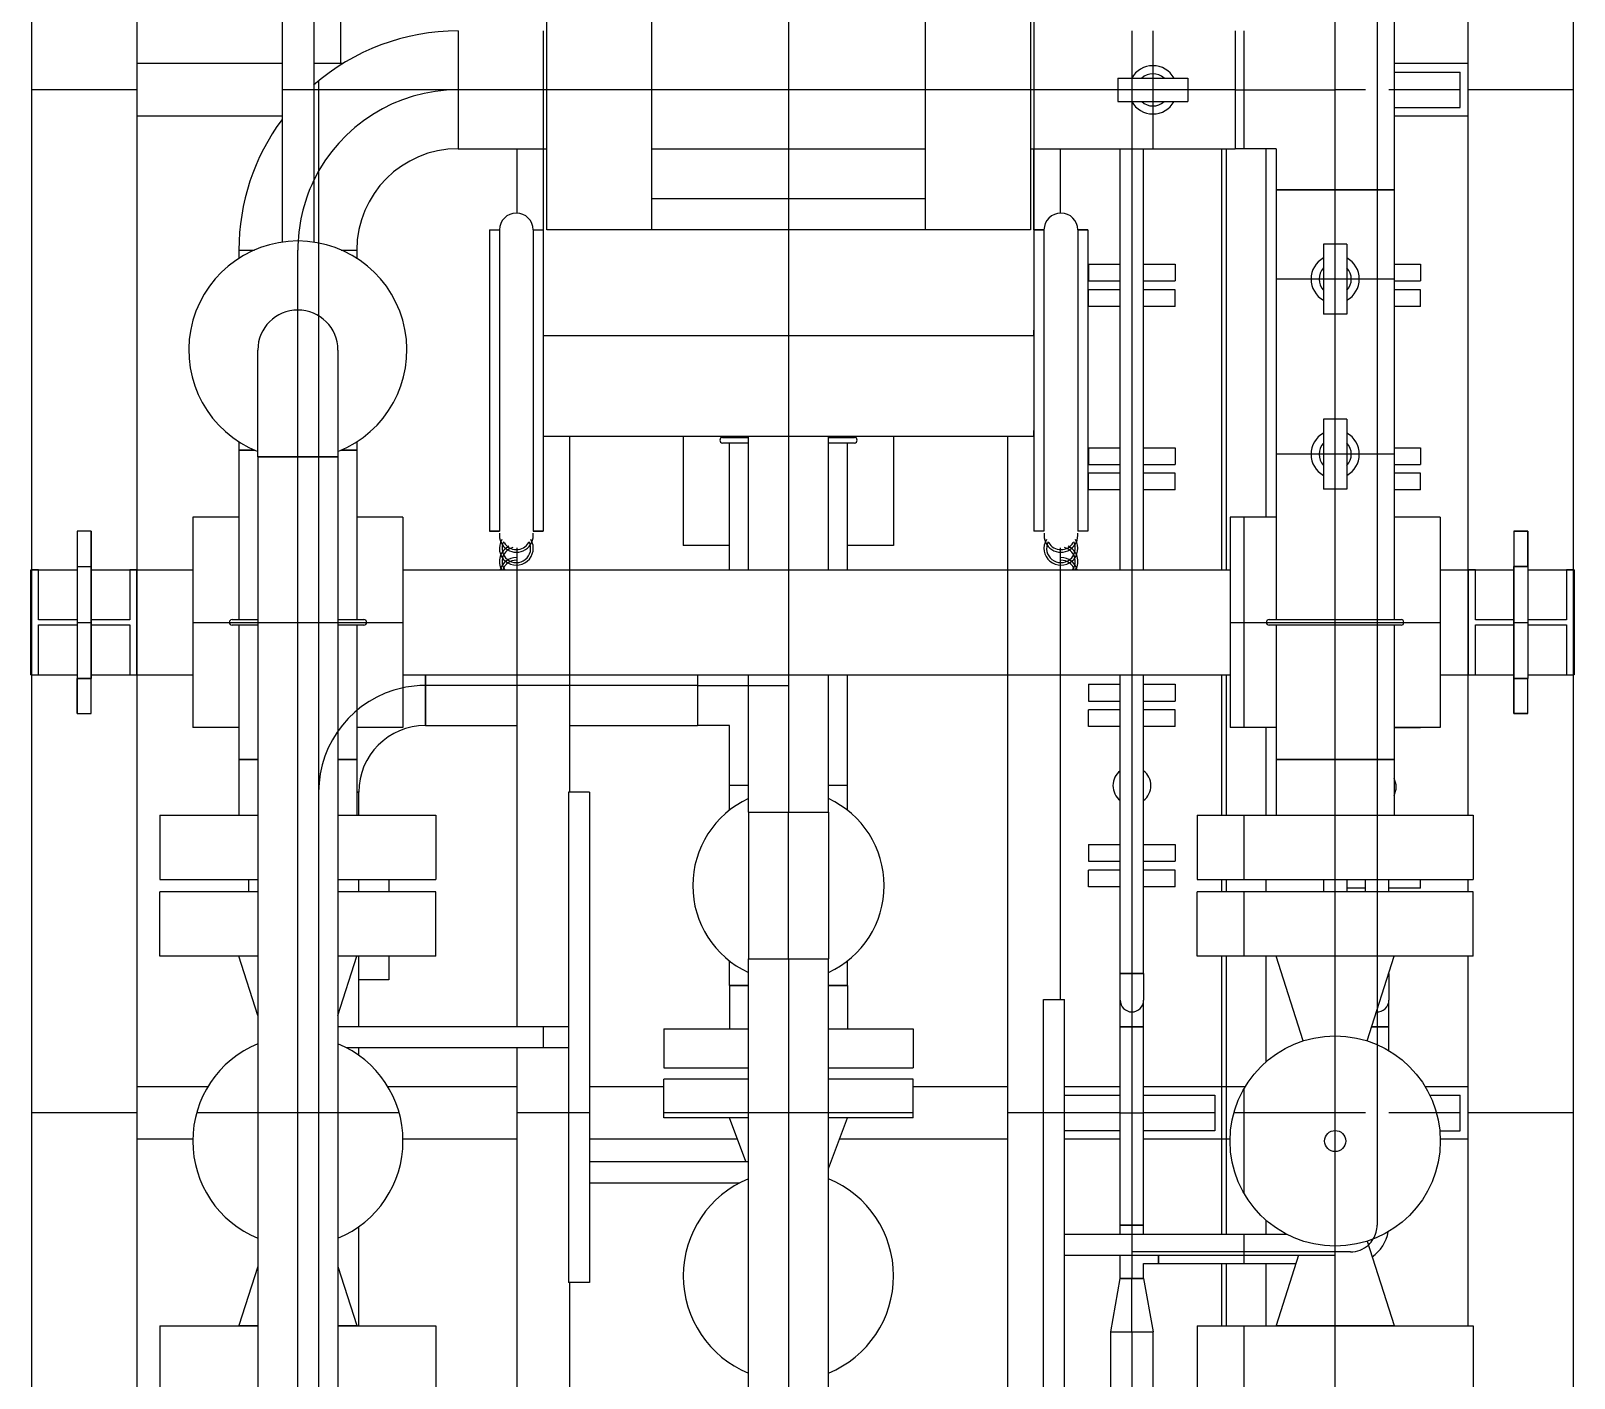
# Model space of a CAD drawing. Header units: inches. Extents: x 517790 to 538444, y 301815 to 302461.
# Drawn here: x 517889.125 to 517891.203, y 302329.931 to 302331.746 of the extents above; entities that cross this region are included whole.
import ezdxf

# ---------------------------------------------------------------- set-up
doc = ezdxf.new("R2010")
doc.units = ezdxf.units.IN
doc.header["$MEASUREMENT"] = 0
doc.layers.add('硅胶总平面底图 工艺装置区', color=253, linetype='Continuous')

msp = doc.modelspace()

# ---------------------------------------------------------------- linework, layer by layer
at = {"layer": '硅胶总平面底图 工艺装置区', "color": 253, "linetype": 'Continuous', "lineweight": -3}
for p, q in [((517890.938, 302333.3301), (517890.938, 302331.5322)), ((517891.0607, 302330.69), (517891.0607, 302332.9497)), ((517891.2023, 302326.2861), (517891.2023, 302332.9497)), ((517889.2671, 302332.2629), (517889.2671, 302326.7808)), ((517889.1255, 302332.2275), (517889.1255, 302326.7808)), ((517889.463, 302332.2084), (517889.463, 302331.4617)), ((517889.5055, 302332.2084), (517889.5055, 302331.4617)), ((517889.5423, 302331.7023), (517889.5423, 302332.2084)), ((517890.145, 302332.1335), (517890.145, 302331.2003)), ((517890.4754, 302332.1335), (517890.4754, 302331.2003)), ((517889.8196, 302331.4781), (517889.8196, 302331.8557)), ((517889.9612, 302331.4781), (517889.9612, 302331.8557)), ((517890.3293, 302331.8557), (517890.3293, 302331.4781)), ((517890.4709, 302331.8557), (517890.4709, 302331.4781)), ((517890.8814, 302331.5322), (517890.8814, 302331.8017)), ((517890.9608, 302331.8017), (517890.9608, 302331.5322)), ((517889.7, 302331.7463), (517889.7, 302331.5875)), ((517889.7, 302331.7463), (517889.7, 302331.5875)), ((517889.8146, 302331.7463), (517889.8146, 302331.5875)), ((517890.6076, 302331.7463), (517890.6076, 302331.5875)), ((517890.6359, 302331.7463), (517890.6359, 302331.5875)), ((517890.7466, 302331.7463), (517890.7466, 302331.5875)), ((517890.7466, 302331.7463), (517890.7466, 302331.5875)), ((517890.7586, 302331.5875), (517890.7586, 302331.7463)), ((517889.463, 302331.7023), (517889.2671, 302331.7023)), ((517889.5449, 302331.7023), (517889.5055, 302331.7023)), ((517890.7466, 302331.7023), (517890.7466, 302331.7023)), ((517891.0607, 302331.7023), (517890.9608, 302331.7023)), ((517890.9608, 302331.6909), (517891.0497, 302331.6909)), ((517891.0497, 302331.6429), (517891.0497, 302331.6909)), ((517889.5126, 302330.9495), (517889.5126, 302331.6792)), ((517890.5887, 302331.6826), (517890.6359, 302331.6826)), ((517890.5887, 302331.6826), (517890.5887, 302331.6512)), ((517890.6359, 302331.6826), (517890.6831, 302331.6826)), ((517890.6831, 302331.6826), (517890.6831, 302331.6512)), ((517889.2671, 302331.6669), (517889.1255, 302331.6669)), ((517889.7, 302331.6669), (517889.463, 302331.6669)), ((517889.7, 302331.6669), (517889.7, 302331.6669)), ((517889.7, 302331.6669), (517889.7, 302331.6669)), ((517889.8196, 302331.6669), (517889.7, 302331.6669)), ((517889.9612, 302331.6669), (517889.8196, 302331.6669)), ((517890.3293, 302331.6669), (517889.9612, 302331.6669)), ((517890.4709, 302331.6669), (517890.3293, 302331.6669)), ((517890.5887, 302331.6669), (517890.4709, 302331.6669)), ((517890.6359, 302331.6669), (517890.5887, 302331.6669)), ((517890.5887, 302331.6512), (517890.6359, 302331.6512)), ((517890.6359, 302331.6669), (517890.6359, 302331.6669)), ((517890.6359, 302331.6669), (517890.6359, 302331.6669)), ((517890.6831, 302331.6669), (517890.6359, 302331.6669)), ((517890.6359, 302331.6512), (517890.6831, 302331.6512)), ((517890.7466, 302331.6669), (517890.6831, 302331.6669)), ((517890.7466, 302331.6669), (517890.8814, 302331.6669)), ((517890.7466, 302331.6669), (517890.7466, 302331.6669)), ((517890.9222, 302331.6669), (517890.8814, 302331.6669)), ((517891.0497, 302331.6669), (517890.9538, 302331.6669)), ((517891.2023, 302331.6669), (517891.0607, 302331.6669)), ((517889.463, 302331.6315), (517889.2671, 302331.6315)), ((517890.7466, 302331.6315), (517890.7466, 302331.6315)), ((517890.9608, 302331.6429), (517891.0497, 302331.6429)), ((517891.0607, 302331.6315), (517890.9608, 302331.6315)), ((517889.7, 302331.5875), (517889.8196, 302331.5875)), ((517889.7792, 302331.5875), (517889.7792, 302331.5009)), ((517889.8148, 302331.5875), (517889.8148, 302331.4781)), ((517889.9612, 302331.5875), (517890.3293, 302331.5875)), ((517890.4709, 302331.5875), (517890.6359, 302331.5875)), ((517890.4756, 302331.4781), (517890.4756, 302331.5875)), ((517890.5108, 302331.5875), (517890.5108, 302331.5009)), ((517890.5918, 302331.0203), (517890.5918, 302331.5875)), ((517890.6076, 302331.5875), (517890.6076, 302331.0203)), ((517890.6234, 302331.0203), (517890.6234, 302331.5875)), ((517890.6359, 302331.5875), (517890.7466, 302331.5875)), ((517890.7289, 302331.0203), (517890.7289, 302331.5875)), ((517890.7346, 302331.5875), (517890.7346, 302331.0203)), ((517890.8019, 302331.5875), (517890.7466, 302331.5875)), ((517890.7884, 302331.0911), (517890.7884, 302331.5875)), ((517890.8019, 302331.5875), (517890.8019, 302331.5322)), ((517890.9608, 302331.5322), (517890.8019, 302331.5322)), ((517890.8019, 302331.5322), (517890.8019, 302331.412)), ((517890.8019, 302331.5322), (517890.9608, 302331.5322)), ((517890.8656, 302331.5322), (517890.8656, 302331.5322)), ((517890.8814, 302331.4592), (517890.8814, 302331.5322)), ((517890.8814, 302331.5322), (517890.8814, 302331.5322)), ((517890.8971, 302331.5322), (517890.8971, 302331.5322)), ((517890.9222, 302331.5322), (517890.9222, 302331.5322)), ((517890.938, 302331.5322), (517890.938, 302331.5322)), ((517890.938, 302331.5322), (517890.938, 302330.6031)), ((517890.9538, 302331.5322), (517890.9538, 302331.5322)), ((517890.9608, 302331.5322), (517890.9608, 302331.412)), ((517890.3293, 302331.5201), (517889.9612, 302331.5201)), ((517889.7422, 302331.4781), (517889.7557, 302331.4781)), ((517889.7422, 302331.4781), (517889.7422, 302331.0726)), ((517889.7422, 302331.4781), (517889.7557, 302331.4781)), ((517889.7557, 302331.4781), (517889.7557, 302331.0726)), ((517889.8013, 302331.4781), (517889.8148, 302331.4781)), ((517889.8013, 302331.4781), (517889.8148, 302331.4781)), ((517889.8013, 302331.4781), (517889.8013, 302331.0726)), ((517889.8146, 302331.4781), (517889.8146, 302331.0726)), ((517889.8148, 302331.4781), (517889.8148, 302331.343)), ((517889.9612, 302331.4781), (517889.8196, 302331.4781)), ((517890.3293, 302331.4781), (517889.9612, 302331.4781)), ((517890.4709, 302331.4781), (517890.3293, 302331.4781)), ((517890.4756, 302331.4781), (517890.4892, 302331.4781)), ((517890.4756, 302331.4781), (517890.4756, 302331.0726)), ((517890.4892, 302331.4781), (517890.4756, 302331.4781)), ((517890.4892, 302331.4781), (517890.4892, 302331.0726)), ((517890.5347, 302331.4781), (517890.5483, 302331.4781)), ((517890.5483, 302331.4781), (517890.5347, 302331.4781)), ((517890.5347, 302331.4781), (517890.5347, 302331.0726)), ((517890.5483, 302331.4781), (517890.5483, 302331.0726)), ((517889.4048, 302331.4511), (517889.4258, 302331.4511)), ((517889.4048, 302331.4511), (517889.4258, 302331.4511)), ((517889.4048, 302331.4511), (517889.4048, 302331.4399)), ((517889.4842, 302331.4511), (517889.4842, 302331.4511)), ((517889.4842, 302331.4511), (517889.4842, 302331.4511)), ((517889.4842, 302331.3164), (517889.4842, 302331.4511)), ((517889.4842, 302331.4511), (517889.4842, 302331.4511)), ((517889.4842, 302331.4511), (517889.4842, 302331.4511)), ((517889.5426, 302331.4511), (517889.5637, 302331.4511)), ((517889.5426, 302331.4511), (517889.5637, 302331.4511)), ((517889.5637, 302331.4511), (517889.5637, 302331.4399)), ((517890.8656, 302331.4592), (517890.8656, 302331.412)), ((517890.8971, 302331.4592), (517890.8656, 302331.4592)), ((517890.8814, 302331.412), (517890.8814, 302331.4592)), ((517890.8971, 302331.4592), (517890.8971, 302331.412)), ((517890.5492, 302331.4319), (517890.5918, 302331.4319)), ((517890.5492, 302331.4319), (517890.5492, 302331.4094)), ((517890.6234, 302331.4319), (517890.666, 302331.4319)), ((517890.666, 302331.4319), (517890.666, 302331.4094)), ((517890.9608, 302331.4319), (517890.9964, 302331.4319)), ((517890.9964, 302331.4319), (517890.9964, 302331.4094)), ((517890.5492, 302331.4094), (517890.5918, 302331.4094)), ((517890.6234, 302331.4094), (517890.666, 302331.4094)), ((517890.9608, 302331.412), (517890.8019, 302331.412)), ((517890.8019, 302331.412), (517890.8019, 302331.176)), ((517890.8656, 302331.412), (517890.8656, 302331.3648)), ((517890.8814, 302331.3648), (517890.8814, 302331.412)), ((517890.8814, 302331.412), (517890.8814, 302331.412)), ((517890.8814, 302331.412), (517890.8814, 302331.412)), ((517890.8971, 302331.412), (517890.8971, 302331.3648)), ((517890.9608, 302331.412), (517890.9608, 302331.176)), ((517890.9608, 302331.4094), (517890.9964, 302331.4094)), ((517890.5918, 302331.3974), (517890.5492, 302331.3974)), ((517890.5492, 302331.3749), (517890.5492, 302331.3974)), ((517890.666, 302331.3974), (517890.6234, 302331.3974)), ((517890.666, 302331.3749), (517890.666, 302331.3974)), ((517890.9964, 302331.3974), (517890.9608, 302331.3974)), ((517890.9964, 302331.3749), (517890.9964, 302331.3974)), ((517890.5918, 302331.3749), (517890.5492, 302331.3749)), ((517890.666, 302331.3749), (517890.6234, 302331.3749)), ((517890.8971, 302331.3648), (517890.8656, 302331.3648)), ((517890.8814, 302331.2232), (517890.8814, 302331.3648)), ((517890.9964, 302331.3749), (517890.9608, 302331.3749)), ((517889.8148, 302331.343), (517889.8148, 302331.3355)), ((517890.4756, 302331.3355), (517890.4756, 302331.343)), ((517889.4303, 302331.1725), (517889.4303, 302331.3164)), ((517889.4842, 302331.1725), (517889.4842, 302331.3164)), ((517889.5382, 302331.3164), (517889.5382, 302331.1725)), ((517890.4756, 302331.3355), (517889.8148, 302331.3355)), ((517889.8148, 302331.3355), (517889.8148, 302331.2078)), ((517890.8656, 302331.2232), (517890.8656, 302331.176)), ((517890.8971, 302331.2232), (517890.8656, 302331.2232)), ((517890.8814, 302331.176), (517890.8814, 302331.2232)), ((517890.8971, 302331.2232), (517890.8971, 302331.176)), ((517889.4048, 302331.1928), (517889.4048, 302331.1816)), ((517889.5637, 302331.1928), (517889.5637, 302331.1816)), ((517889.8148, 302331.2078), (517889.8148, 302331.2003)), ((517889.8148, 302331.2003), (517890.4756, 302331.2003)), ((517889.8148, 302331.2003), (517889.8148, 302331.0726)), ((517889.85, 302331.2003), (517889.85, 302330.721)), ((517890.0034, 302331.2003), (517890.0034, 302331.0533)), ((517890.0563, 302331.1987), (517890.0911, 302331.1987)), ((517890.0911, 302331.1911), (517890.0563, 302331.1911)), ((517890.0656, 302331.1987), (517890.0656, 302331.2003)), ((517890.0656, 302331.0203), (517890.0656, 302331.1911)), ((517890.0911, 302331.0203), (517890.0911, 302331.2003)), ((517890.145, 302331.2003), (517890.145, 302331.0203)), ((517890.199, 302331.0203), (517890.199, 302331.2003)), ((517890.199, 302331.1987), (517890.2338, 302331.1987)), ((517890.2338, 302331.1911), (517890.199, 302331.1911)), ((517890.2245, 302331.1987), (517890.2245, 302331.2003)), ((517890.2245, 302331.0203), (517890.2245, 302331.1911)), ((517890.2866, 302331.2003), (517890.2866, 302331.0533)), ((517890.44, 302331.2003), (517890.44, 302329.5901)), ((517890.4756, 302331.2003), (517890.4756, 302331.2078)), ((517889.4258, 302331.1816), (517889.4048, 302331.1816)), ((517889.4048, 302331.1816), (517889.4048, 302330.9533)), ((517889.4048, 302331.1816), (517889.4258, 302331.1816)), ((517889.5382, 302331.1725), (517889.4303, 302331.1725)), ((517889.4303, 302331.1725), (517889.4303, 302327.0084)), ((517889.4303, 302331.1725), (517889.5382, 302331.1725)), ((517889.4842, 302327.0084), (517889.4842, 302331.1725)), ((517889.4842, 302331.1725), (517889.4842, 302331.1725)), ((517889.4842, 302331.1725), (517889.4842, 302331.1725)), ((517889.5382, 302331.1725), (517889.5382, 302327.0084)), ((517889.5637, 302331.1816), (517889.5426, 302331.1816)), ((517889.5427, 302331.1816), (517889.5637, 302331.1816)), ((517889.5637, 302331.1816), (517889.5637, 302330.9533)), ((517890.5492, 302331.1848), (517890.5918, 302331.1848)), ((517890.5492, 302331.1848), (517890.5492, 302331.1623)), ((517890.6234, 302331.1848), (517890.666, 302331.1848)), ((517890.666, 302331.1848), (517890.666, 302331.1623)), ((517890.9608, 302331.176), (517890.8019, 302331.176)), ((517890.8019, 302331.176), (517890.8019, 302330.9533)), ((517890.8656, 302331.176), (517890.8656, 302331.1288)), ((517890.8814, 302331.1288), (517890.8814, 302331.176)), ((517890.8814, 302331.176), (517890.8814, 302331.176)), ((517890.8814, 302331.176), (517890.8814, 302331.176)), ((517890.8971, 302331.176), (517890.8971, 302331.1288)), ((517890.9608, 302331.1848), (517890.9964, 302331.1848)), ((517890.9608, 302331.176), (517890.9608, 302330.9533)), ((517890.9964, 302331.1848), (517890.9964, 302331.1623)), ((517890.5492, 302331.1623), (517890.5918, 302331.1623)), ((517890.5918, 302331.1504), (517890.5492, 302331.1504)), ((517890.5492, 302331.1279), (517890.5492, 302331.1504)), ((517890.6234, 302331.1623), (517890.666, 302331.1623)), ((517890.666, 302331.1504), (517890.6234, 302331.1504)), ((517890.666, 302331.1279), (517890.666, 302331.1504)), ((517890.9608, 302331.1623), (517890.9964, 302331.1623)), ((517890.9964, 302331.1504), (517890.9608, 302331.1504)), ((517890.9964, 302331.1279), (517890.9964, 302331.1504)), ((517890.8971, 302331.1288), (517890.8656, 302331.1288)), ((517890.8814, 302330.9533), (517890.8814, 302331.1288)), ((517890.5918, 302331.1279), (517890.5492, 302331.1279)), ((517890.666, 302331.1279), (517890.6234, 302331.1279)), ((517890.9964, 302331.1279), (517890.9608, 302331.1279)), ((517889.4048, 302331.0911), (517889.3426, 302331.0911)), ((517889.3426, 302331.0911), (517889.3426, 302330.8079)), ((517889.6258, 302331.0911), (517889.5637, 302331.0911)), ((517889.6258, 302331.0911), (517889.6258, 302330.8079)), ((517890.8019, 302331.0911), (517890.7398, 302331.0911)), ((517890.7398, 302331.0911), (517890.7398, 302330.8079)), ((517890.7586, 302330.8079), (517890.7586, 302331.0911)), ((517891.023, 302331.0911), (517890.9608, 302331.0911)), ((517891.023, 302331.0911), (517891.023, 302330.8079)), ((517889.1869, 302331.0722), (517889.1869, 302331.025)), ((517889.1869, 302331.0722), (517889.1869, 302331.025)), ((517889.2058, 302331.0722), (517889.1869, 302331.0722)), ((517889.2058, 302331.0722), (517889.1869, 302331.0722)), ((517889.2058, 302331.025), (517889.2058, 302331.0722)), ((517889.2058, 302331.0722), (517889.2058, 302331.025)), ((517889.7557, 302331.0726), (517889.7422, 302331.0726)), ((517889.7422, 302331.0726), (517889.7557, 302331.0726)), ((517889.8148, 302331.0726), (517889.8013, 302331.0726)), ((517889.8013, 302331.0726), (517889.8148, 302331.0726)), ((517890.4892, 302331.0726), (517890.4756, 302331.0726)), ((517890.4892, 302331.0726), (517890.4756, 302331.0726)), ((517890.5483, 302331.0726), (517890.5347, 302331.0726)), ((517890.5483, 302331.0726), (517890.5347, 302331.0726)), ((517891.1221, 302331.0722), (517891.1221, 302331.025)), ((517891.1221, 302331.0722), (517891.1221, 302331.025)), ((517891.141, 302331.0722), (517891.1221, 302331.0722)), ((517891.1221, 302331.0722), (517891.141, 302331.0722)), ((517891.141, 302331.025), (517891.141, 302331.0722)), ((517891.141, 302331.0722), (517891.141, 302331.025)), ((517889.7792, 302331.0499), (517889.7792, 302330.4048)), ((517890.0656, 302331.0533), (517890.0034, 302331.0533)), ((517890.2866, 302331.0533), (517890.2245, 302331.0533)), ((517890.5108, 302331.0499), (517890.5108, 302330.4416)), ((517889.1869, 302331.025), (517889.2058, 302331.025)), ((517889.1869, 302331.025), (517889.2058, 302331.025)), ((517889.1869, 302331.025), (517889.1869, 302330.874)), ((517889.1869, 302331.025), (517889.1869, 302330.874)), ((517889.1869, 302331.025), (517889.2058, 302331.025)), ((517889.2058, 302330.874), (517889.2058, 302331.025)), ((517889.2058, 302331.025), (517889.2058, 302330.874)), ((517891.1221, 302331.025), (517891.141, 302331.025)), ((517891.141, 302331.025), (517891.1221, 302331.025)), ((517891.1221, 302330.874), (517891.1221, 302331.025)), ((517891.1221, 302331.025), (517891.1221, 302330.874)), ((517891.141, 302331.025), (517891.1221, 302331.025)), ((517891.141, 302331.025), (517891.141, 302330.874)), ((517891.141, 302331.025), (517891.141, 302330.874)), ((517889.1246, 302331.0203), (517889.1255, 302331.0203)), ((517889.1246, 302331.0203), (517889.1255, 302331.0203)), ((517889.1246, 302330.8787), (517889.1246, 302331.0203)), ((517889.1246, 302330.8787), (517889.1246, 302331.0203)), ((517889.1255, 302331.0203), (517889.1255, 302330.8787)), ((517889.135, 302331.0203), (517889.1255, 302331.0203)), ((517889.1255, 302331.0203), (517889.1869, 302331.0203)), ((517889.1255, 302330.8787), (517889.1255, 302331.0203)), ((517889.135, 302330.9528), (517889.135, 302331.0203)), ((517889.2058, 302331.0203), (517889.3426, 302331.0203)), ((517889.2577, 302331.0203), (517889.2577, 302330.9528)), ((517889.2671, 302331.0203), (517889.2577, 302331.0203)), ((517889.2671, 302330.8787), (517889.2671, 302331.0203)), ((517889.6258, 302331.0203), (517890.7398, 302331.0203)), ((517890.145, 302331.0203), (517890.145, 302330.8787)), ((517890.6076, 302331.0203), (517890.6076, 302330.8787)), ((517891.023, 302331.0203), (517891.1221, 302331.0203)), ((517891.0607, 302331.0203), (517891.0607, 302330.8787)), ((517891.0702, 302331.0203), (517891.0607, 302331.0203)), ((517891.0702, 302330.9528), (517891.0702, 302331.0203)), ((517891.141, 302331.0203), (517891.2023, 302331.0203)), ((517891.2023, 302331.0203), (517891.1929, 302331.0203)), ((517891.1929, 302331.0203), (517891.1929, 302330.9528)), ((517891.2023, 302330.8787), (517891.2023, 302331.0203)), ((517891.2023, 302331.0203), (517891.2033, 302331.0203)), ((517891.2033, 302331.0203), (517891.2023, 302331.0203)), ((517891.2023, 302331.0203), (517891.2023, 302330.8787)), ((517891.2033, 302331.0203), (517891.2033, 302330.8787)), ((517891.2033, 302330.8787), (517891.2033, 302331.0203)), ((517889.1869, 302330.9528), (517889.135, 302330.9528)), ((517889.135, 302330.9462), (517889.1869, 302330.9462)), ((517889.135, 302330.8787), (517889.135, 302330.9462)), ((517889.1869, 302330.9495), (517889.2058, 302330.9495)), ((517889.2577, 302330.9528), (517889.2058, 302330.9528)), ((517889.2058, 302330.9462), (517889.2577, 302330.9462)), ((517889.2577, 302330.9462), (517889.2577, 302330.8787)), ((517889.3426, 302330.9495), (517889.6258, 302330.9495)), ((517889.3955, 302330.9533), (517889.4303, 302330.9533)), ((517889.4303, 302330.9457), (517889.3955, 302330.9457)), ((517889.4048, 302330.9457), (517889.4048, 302330.765)), ((517889.5126, 302330.2887), (517889.5126, 302330.9495)), ((517889.5382, 302330.9533), (517889.573, 302330.9533)), ((517889.573, 302330.9457), (517889.5382, 302330.9457)), ((517889.5637, 302330.9457), (517889.5637, 302330.765)), ((517890.7398, 302330.9495), (517891.023, 302330.9495)), ((517890.7926, 302330.9533), (517890.9701, 302330.9533)), ((517890.9701, 302330.9457), (517890.7926, 302330.9457)), ((517890.8019, 302330.9457), (517890.8019, 302330.765)), ((517890.8814, 302330.9457), (517890.8814, 302330.9533)), ((517890.8814, 302330.765), (517890.8814, 302330.9457)), ((517890.9608, 302330.9457), (517890.9608, 302330.765)), ((517891.1221, 302330.9528), (517891.0702, 302330.9528)), ((517891.0702, 302330.9462), (517891.1221, 302330.9462)), ((517891.0702, 302330.8787), (517891.0702, 302330.9462)), ((517891.1221, 302330.9495), (517891.141, 302330.9495)), ((517891.1929, 302330.9528), (517891.141, 302330.9528)), ((517891.141, 302330.9462), (517891.1929, 302330.9462)), ((517891.1929, 302330.9462), (517891.1929, 302330.8787)), ((517889.1255, 302330.8787), (517889.1246, 302330.8787)), ((517889.1246, 302330.8787), (517889.1255, 302330.8787)), ((517889.1255, 302330.8787), (517889.135, 302330.8787)), ((517889.1255, 302330.8787), (517889.1869, 302330.8787)), ((517889.2058, 302330.874), (517889.1869, 302330.874)), ((517889.2058, 302330.874), (517889.1869, 302330.874)), ((517889.1869, 302330.874), (517889.1869, 302330.8268)), ((517889.1869, 302330.8268), (517889.1869, 302330.874)), ((517889.1869, 302330.874), (517889.2058, 302330.874)), ((517889.2058, 302330.8787), (517889.3426, 302330.8787)), ((517889.2058, 302330.8268), (517889.2058, 302330.874)), ((517889.2058, 302330.8268), (517889.2058, 302330.874)), ((517889.2577, 302330.8787), (517889.2671, 302330.8787)), ((517889.6258, 302330.8787), (517890.7398, 302330.8787)), ((517889.6561, 302330.8106), (517889.6561, 302330.8787)), ((517889.6561, 302330.8787), (517889.6561, 302330.8106)), ((517889.6561, 302330.8645), (517889.6561, 302330.8645)), ((517889.6561, 302330.8645), (517889.6561, 302330.8645)), ((517889.7792, 302330.8645), (517889.6561, 302330.8645)), ((517889.85, 302330.8645), (517889.7792, 302330.8645)), ((517890.0223, 302330.8645), (517889.85, 302330.8645)), ((517890.0223, 302330.8787), (517890.0223, 302330.8645)), ((517890.0223, 302330.8787), (517890.0223, 302330.8106)), ((517890.0223, 302330.8645), (517890.0911, 302330.8645)), ((517890.0223, 302330.8645), (517890.0223, 302330.8645)), ((517890.0223, 302330.8645), (517890.0223, 302330.8106)), ((517890.0911, 302330.6938), (517890.0911, 302330.8787)), ((517890.0911, 302330.8645), (517890.145, 302330.8645)), ((517890.145, 302330.8787), (517890.145, 302330.6938)), ((517890.199, 302330.6938), (517890.199, 302330.8787)), ((517890.2245, 302330.7298), (517890.2245, 302330.8787)), ((517890.5492, 302330.8661), (517890.5918, 302330.8661)), ((517890.5492, 302330.8661), (517890.5492, 302330.8436)), ((517890.5918, 302330.4766), (517890.5918, 302330.8787)), ((517890.6076, 302330.8787), (517890.6076, 302330.4766)), ((517890.6234, 302330.4766), (517890.6234, 302330.8787)), ((517890.6234, 302330.8661), (517890.666, 302330.8661)), ((517890.666, 302330.8661), (517890.666, 302330.8436)), ((517890.7289, 302330.69), (517890.7289, 302330.8787)), ((517890.7346, 302330.8787), (517890.7346, 302330.69)), ((517891.023, 302330.8787), (517891.1221, 302330.8787)), ((517891.0607, 302330.8787), (517891.0702, 302330.8787)), ((517891.141, 302330.874), (517891.1221, 302330.874)), ((517891.1221, 302330.874), (517891.141, 302330.874)), ((517891.1221, 302330.874), (517891.1221, 302330.8268)), ((517891.1221, 302330.8268), (517891.1221, 302330.874)), ((517891.141, 302330.874), (517891.1221, 302330.874)), ((517891.141, 302330.8787), (517891.2023, 302330.8787)), ((517891.141, 302330.8268), (517891.141, 302330.874)), ((517891.141, 302330.8268), (517891.141, 302330.874)), ((517891.1929, 302330.8787), (517891.2023, 302330.8787)), ((517891.2033, 302330.8787), (517891.2023, 302330.8787)), ((517891.2033, 302330.8787), (517891.2023, 302330.8787)), ((517890.5492, 302330.8436), (517890.5918, 302330.8436)), ((517890.6234, 302330.8436), (517890.666, 302330.8436)), ((517889.1869, 302330.8268), (517889.2058, 302330.8268)), ((517889.1869, 302330.8268), (517889.2058, 302330.8268)), ((517890.5918, 302330.8316), (517890.5492, 302330.8316)), ((517890.5492, 302330.8091), (517890.5492, 302330.8316)), ((517890.666, 302330.8316), (517890.6234, 302330.8316)), ((517890.666, 302330.8091), (517890.666, 302330.8316)), ((517891.1221, 302330.8268), (517891.141, 302330.8268)), ((517891.141, 302330.8268), (517891.1221, 302330.8268)), ((517889.4048, 302330.8079), (517889.3426, 302330.8079)), ((517889.6258, 302330.8079), (517889.5637, 302330.8079)), ((517889.6561, 302330.8106), (517889.7792, 302330.8106)), ((517889.85, 302330.8106), (517890.0223, 302330.8106)), ((517890.0656, 302330.8106), (517890.0223, 302330.8106)), ((517890.0656, 302330.7298), (517890.0656, 302330.8106)), ((517890.5918, 302330.8091), (517890.5492, 302330.8091)), ((517890.666, 302330.8091), (517890.6234, 302330.8091)), ((517890.8019, 302330.8079), (517890.7398, 302330.8079)), ((517890.7884, 302330.69), (517890.7884, 302330.8079)), ((517891.023, 302330.8079), (517890.9608, 302330.8079)), ((517890.9964, 302330.8074), (517890.9608, 302330.8074)), ((517890.9964, 302330.8074), (517890.9964, 302330.8079)), ((517889.4048, 302330.765), (517889.4303, 302330.765)), ((517889.4048, 302330.765), (517889.4048, 302330.69)), ((517889.4303, 302330.765), (517889.4048, 302330.765)), ((517889.5382, 302330.765), (517889.5637, 302330.765)), ((517889.5637, 302330.765), (517889.5382, 302330.765)), ((517889.5637, 302330.765), (517889.5637, 302330.69)), ((517890.8019, 302330.765), (517890.8814, 302330.765)), ((517890.8019, 302330.765), (517890.8019, 302330.69)), ((517890.9608, 302330.765), (517890.8019, 302330.765)), ((517890.8814, 302330.6031), (517890.8814, 302330.765)), ((517890.8814, 302330.765), (517890.9608, 302330.765)), ((517890.9608, 302330.765), (517890.9608, 302330.69)), ((517889.5122, 302330.7207), (517889.5122, 302329.5288)), ((517889.5122, 302330.7207), (517889.5122, 302330.7207)), ((517889.5122, 302330.7207), (517889.5122, 302330.7207)), ((517889.5637, 302330.7207), (517889.5662, 302330.7207)), ((517889.5662, 302330.7207), (517889.5637, 302330.7207)), ((517889.5662, 302330.69), (517889.5662, 302330.7207)), ((517889.8486, 302330.721), (517889.8486, 302330.3906)), ((517889.8769, 302330.721), (517889.8486, 302330.721)), ((517889.8769, 302330.721), (517889.8769, 302330.3906)), ((517890.0911, 302330.7298), (517890.0656, 302330.7298)), ((517890.0656, 302330.6965), (517890.0656, 302330.7298)), ((517890.0911, 302330.7298), (517890.0656, 302330.7298)), ((517890.2245, 302330.7298), (517890.199, 302330.7298)), ((517890.2245, 302330.7298), (517890.199, 302330.7298)), ((517890.2245, 302330.6965), (517890.2245, 302330.7298)), ((517890.0911, 302330.6938), (517890.199, 302330.6938)), ((517890.0911, 302330.6938), (517890.199, 302330.6938)), ((517890.0911, 302330.6938), (517890.0911, 302330.4962)), ((517890.145, 302330.4962), (517890.145, 302330.6938)), ((517890.145, 302330.6938), (517890.145, 302330.6938)), ((517890.145, 302330.6938), (517890.145, 302330.6938)), ((517890.199, 302330.6938), (517890.199, 302330.4962)), ((517889.2984, 302330.69), (517889.4303, 302330.69)), ((517889.2984, 302330.69), (517889.2984, 302330.6031)), ((517889.5382, 302330.69), (517889.6701, 302330.69)), ((517889.6701, 302330.69), (517889.6701, 302330.6031)), ((517890.6955, 302330.69), (517890.8814, 302330.69)), ((517890.6955, 302330.69), (517890.6955, 302330.6031)), ((517890.7586, 302330.6031), (517890.7586, 302330.69)), ((517890.8814, 302330.69), (517891.0672, 302330.69)), ((517891.0672, 302330.69), (517891.0672, 302330.6031)), ((517890.5492, 302330.6503), (517890.5918, 302330.6503)), ((517890.5492, 302330.6503), (517890.5492, 302330.6278)), ((517890.6234, 302330.6503), (517890.666, 302330.6503)), ((517890.666, 302330.6503), (517890.666, 302330.6278)), ((517890.5492, 302330.6278), (517890.5918, 302330.6278)), ((517890.5918, 302330.6158), (517890.5492, 302330.6158)), ((517890.5492, 302330.5933), (517890.5492, 302330.6158)), ((517890.6234, 302330.6278), (517890.666, 302330.6278)), ((517890.666, 302330.6158), (517890.6234, 302330.6158)), ((517890.666, 302330.5933), (517890.666, 302330.6158)), ((517889.2984, 302330.6031), (517889.4303, 302330.6031)), ((517889.4178, 302330.6031), (517889.4178, 302330.5866)), ((517889.5382, 302330.6031), (517889.6701, 302330.6031)), ((517889.5662, 302330.5866), (517889.5662, 302330.6031)), ((517889.6066, 302330.6031), (517889.6066, 302330.5866)), ((517890.5918, 302330.5933), (517890.5492, 302330.5933)), ((517890.666, 302330.5933), (517890.6234, 302330.5933)), ((517890.6955, 302330.6031), (517890.8814, 302330.6031)), ((517890.7289, 302330.5866), (517890.7289, 302330.6031)), ((517890.7346, 302330.6031), (517890.7346, 302330.5866)), ((517890.7884, 302330.5866), (517890.7884, 302330.6031)), ((517890.8656, 302330.6031), (517890.8656, 302330.5866)), ((517890.8814, 302330.6031), (517891.0672, 302330.6031)), ((517890.8814, 302330.5866), (517890.8814, 302330.6031)), ((517890.8971, 302330.6031), (517890.8971, 302330.5866)), ((517890.9222, 302330.5916), (517890.8971, 302330.5916)), ((517890.9222, 302330.5866), (517890.9222, 302330.6031)), ((517890.938, 302330.6031), (517890.938, 302330.5866)), ((517890.9538, 302330.5866), (517890.9538, 302330.6031)), ((517890.9964, 302330.5916), (517890.9538, 302330.5916)), ((517890.9964, 302330.5916), (517890.9964, 302330.6031)), ((517891.0607, 302330.5866), (517891.0607, 302330.6031)), ((517889.4303, 302330.5866), (517889.2984, 302330.5866)), ((517889.2984, 302330.4997), (517889.2984, 302330.5866)), ((517889.6701, 302330.5866), (517889.5382, 302330.5866)), ((517889.6701, 302330.4997), (517889.6701, 302330.5866)), ((517890.8814, 302330.5866), (517890.6955, 302330.5866)), ((517890.6955, 302330.4997), (517890.6955, 302330.5866)), ((517890.7586, 302330.4997), (517890.7586, 302330.5866)), ((517890.8814, 302329.9152), (517890.8814, 302330.5866)), ((517891.0672, 302330.5866), (517890.8814, 302330.5866)), ((517890.938, 302330.5866), (517890.938, 302330.4997)), ((517891.0672, 302330.4997), (517891.0672, 302330.5866)), ((517889.4303, 302330.4997), (517889.2984, 302330.4997)), ((517889.4303, 302330.4997), (517889.4048, 302330.4997)), ((517889.4303, 302330.4199), (517889.4048, 302330.4997)), ((517889.4178, 302330.4997), (517889.4178, 302330.4997)), ((517889.5637, 302330.4997), (517889.5382, 302330.4997)), ((517889.6701, 302330.4997), (517889.5382, 302330.4997)), ((517889.5382, 302330.4199), (517889.5637, 302330.4997)), ((517889.5662, 302330.4048), (517889.5662, 302330.4997)), ((517889.6066, 302330.4997), (517889.6066, 302330.468)), ((517890.0656, 302330.4603), (517890.0656, 302330.4935)), ((517890.0911, 302330.4962), (517890.199, 302330.4962)), ((517890.0911, 302329.6255), (517890.0911, 302330.4962)), ((517890.0911, 302330.4962), (517890.199, 302330.4962)), ((517890.145, 302330.4962), (517890.145, 302329.6255)), ((517890.145, 302330.4962), (517890.145, 302330.4962)), ((517890.199, 302329.6255), (517890.199, 302330.4962)), ((517890.2245, 302330.4603), (517890.2245, 302330.4935)), ((517890.8814, 302330.4997), (517890.6955, 302330.4997)), ((517890.7289, 302330.1254), (517890.7289, 302330.4997)), ((517890.7346, 302330.4997), (517890.7346, 302330.1254)), ((517890.7884, 302330.3577), (517890.7884, 302330.4997)), ((517890.8814, 302330.4997), (517890.8019, 302330.4997)), ((517890.8383, 302330.3858), (517890.8019, 302330.4997)), ((517890.8656, 302330.4997), (517890.8656, 302330.4997)), ((517890.9608, 302330.4997), (517890.8814, 302330.4997)), ((517891.0672, 302330.4997), (517890.8814, 302330.4997)), ((517890.8971, 302330.4997), (517890.8971, 302330.4997)), ((517890.9222, 302330.4997), (517890.9222, 302330.4997)), ((517890.9244, 302330.3858), (517890.9608, 302330.4997)), ((517890.938, 302330.4997), (517890.938, 302330.4997)), ((517890.938, 302330.4997), (517890.938, 302330.4766)), ((517890.9538, 302330.4997), (517890.9538, 302330.4997)), ((517891.0607, 302330.0021), (517891.0607, 302330.4997)), ((517889.6066, 302330.468), (517889.5662, 302330.468)), ((517890.6234, 302330.4766), (517890.5918, 302330.4766)), ((517890.5918, 302330.4406), (517890.5918, 302330.4766)), ((517890.5918, 302330.4766), (517890.6234, 302330.4766)), ((517890.6076, 302330.4766), (517890.6076, 302330.4766)), ((517890.6076, 302330.4766), (517890.6076, 302330.4766)), ((517890.6076, 302330.4766), (517890.6076, 302330.4406)), ((517890.6234, 302330.4766), (517890.6234, 302330.4406)), ((517890.938, 302330.4766), (517890.938, 302330.4766)), ((517890.938, 302330.4766), (517890.938, 302330.4766)), ((517890.938, 302330.4766), (517890.938, 302330.4406)), ((517890.9538, 302330.4766), (517890.9534, 302330.4766)), ((517890.9534, 302330.4766), (517890.9538, 302330.4766)), ((517890.9538, 302330.4766), (517890.9538, 302330.4777)), ((517890.9538, 302330.4766), (517890.9538, 302330.4406)), ((517890.0911, 302330.4603), (517890.0656, 302330.4603)), ((517890.0656, 302330.4603), (517890.0911, 302330.4603)), ((517890.0656, 302330.4603), (517890.0656, 302330.4019)), ((517890.2245, 302330.4603), (517890.199, 302330.4603)), ((517890.199, 302330.4603), (517890.2245, 302330.4603)), ((517890.2245, 302330.4603), (517890.2245, 302330.4019)), ((517890.4887, 302330.1112), (517890.4887, 302330.4416)), ((517890.4887, 302330.4416), (517890.517, 302330.4416)), ((517890.517, 302330.1112), (517890.517, 302330.4416)), ((517890.5918, 302330.4046), (517890.5918, 302330.4406)), ((517890.6076, 302330.4406), (517890.6076, 302330.4248)), ((517890.6076, 302330.4248), (517890.6076, 302330.4046)), ((517890.6234, 302330.4046), (517890.6234, 302330.4406)), ((517890.938, 302330.4406), (517890.938, 302330.4248)), ((517890.938, 302330.4248), (517890.938, 302330.4046)), ((517890.9538, 302330.4046), (517890.9538, 302330.4406)), ((517889.8486, 302330.4048), (517889.5382, 302330.4048)), ((517889.8146, 302330.4048), (517889.8146, 302330.3765)), ((517889.9772, 302330.4019), (517890.0911, 302330.4019)), ((517889.9772, 302330.4019), (517889.9772, 302330.3495)), ((517890.199, 302330.4019), (517890.3129, 302330.4019)), ((517890.3129, 302330.4019), (517890.3129, 302330.3495)), ((517890.6076, 302330.4046), (517890.5918, 302330.4046)), ((517890.5918, 302330.4046), (517890.6234, 302330.4046)), ((517890.5918, 302330.1376), (517890.5918, 302330.4046)), ((517890.6076, 302330.4047), (517890.6076, 302330.4047)), ((517890.6076, 302330.4046), (517890.6076, 302330.4047)), ((517890.6234, 302330.4046), (517890.6076, 302330.4046)), ((517890.6076, 302330.4046), (517890.6076, 302330.1376)), ((517890.6234, 302330.1376), (517890.6234, 302330.4046)), ((517890.938, 302330.4046), (517890.9304, 302330.4046)), ((517890.9304, 302330.4046), (517890.9538, 302330.4046)), ((517890.938, 302330.4047), (517890.938, 302330.4047)), ((517890.938, 302330.4046), (517890.938, 302330.4047)), ((517890.9538, 302330.4046), (517890.938, 302330.4046)), ((517890.938, 302330.4046), (517890.938, 302330.3807)), ((517890.9538, 302330.3726), (517890.9538, 302330.4046)), ((517889.8486, 302330.3906), (517889.8486, 302330.0602)), ((517889.8769, 302330.3906), (517889.8769, 302330.0602)), ((517890.938, 302330.3807), (517890.938, 302330.1376)), ((517889.8486, 302330.3765), (517889.5497, 302330.3765)), ((517889.5662, 302330.3664), (517889.5662, 302330.3765)), ((517889.7792, 302330.3765), (517889.7792, 302329.5901)), ((517889.9772, 302330.3495), (517890.0911, 302330.3495)), ((517890.199, 302330.3495), (517890.3129, 302330.3495)), ((517889.363, 302330.3241), (517889.2671, 302330.3241)), ((517889.7792, 302330.3241), (517889.6055, 302330.3241)), ((517889.9772, 302330.3241), (517889.8769, 302330.3241)), ((517890.0911, 302330.3344), (517889.9772, 302330.3344)), ((517889.9772, 302330.2819), (517889.9772, 302330.3344)), ((517890.3129, 302330.3344), (517890.199, 302330.3344)), ((517890.3129, 302330.2819), (517890.3129, 302330.3344)), ((517890.44, 302330.3241), (517890.3129, 302330.3241)), ((517890.5918, 302330.3241), (517890.517, 302330.3241)), ((517890.7601, 302330.3241), (517890.6234, 302330.3241)), ((517890.7586, 302330.1803), (517890.7586, 302330.3216)), ((517891.0607, 302330.3241), (517891.0026, 302330.3241)), ((517890.517, 302330.3127), (517890.5918, 302330.3127)), ((517890.6234, 302330.3127), (517890.7193, 302330.3127)), ((517890.7193, 302330.3127), (517890.7193, 302330.2647)), ((517891.0088, 302330.3127), (517891.0497, 302330.3127)), ((517891.0497, 302330.2647), (517891.0497, 302330.3127)), ((517889.2671, 302330.2887), (517889.1255, 302330.2887)), ((517889.6207, 302330.2887), (517889.3478, 302330.2887)), ((517889.5126, 302326.2861), (517889.5126, 302330.2887)), ((517889.8769, 302330.2887), (517889.7792, 302330.2887)), ((517890.3129, 302330.2887), (517889.9772, 302330.2887)), ((517890.0911, 302330.2819), (517889.9772, 302330.2819)), ((517890.0911, 302330.2819), (517890.0656, 302330.2819)), ((517890.0876, 302330.2231), (517890.0656, 302330.2819)), ((517890.2245, 302330.2819), (517890.199, 302330.2819)), ((517890.3129, 302330.2819), (517890.199, 302330.2819)), ((517890.199, 302330.2137), (517890.2245, 302330.2819)), ((517890.5918, 302330.2887), (517890.44, 302330.2887)), ((517890.5918, 302330.2887), (517890.6234, 302330.2887)), ((517890.7193, 302330.2887), (517890.6234, 302330.2887)), ((517890.9222, 302330.2887), (517890.7449, 302330.2887)), ((517891.0497, 302330.2887), (517890.9538, 302330.2887)), ((517891.2023, 302330.2887), (517891.0607, 302330.2887)), ((517890.5918, 302330.2647), (517890.517, 302330.2647)), ((517890.7193, 302330.2647), (517890.6234, 302330.2647)), ((517891.0223, 302330.2647), (517891.0497, 302330.2647)), ((517889.3427, 302330.2533), (517889.2671, 302330.2533)), ((517889.7792, 302330.2533), (517889.6258, 302330.2533)), ((517890.0763, 302330.2533), (517889.8769, 302330.2533)), ((517890.44, 302330.2533), (517890.2138, 302330.2533)), ((517890.5918, 302330.2533), (517890.517, 302330.2533)), ((517890.7398, 302330.2533), (517890.6234, 302330.2533)), ((517891.0607, 302330.2533), (517891.0229, 302330.2533)), ((517889.8769, 302330.2231), (517890.0911, 302330.2231)), ((517889.8769, 302330.1947), (517890.0796, 302330.1947)), ((517889.5662, 302330.0021), (517889.5662, 302330.1354)), ((517890.5918, 302330.1376), (517890.6234, 302330.1376)), ((517890.6234, 302330.1376), (517890.5918, 302330.1376)), ((517890.5918, 302330.1254), (517890.5918, 302330.1376)), ((517890.6076, 302330.1376), (517890.6076, 302330.1376)), ((517890.6076, 302330.1376), (517890.6076, 302330.1254)), ((517890.6234, 302330.1254), (517890.6234, 302330.1376)), ((517890.7884, 302330.1254), (517890.7884, 302330.1441)), ((517890.938, 302330.1376), (517890.938, 302330.1376)), ((517890.938, 302330.1376), (517890.938, 302330.1376)), ((517890.4887, 302329.7808), (517890.4887, 302330.1112)), ((517890.517, 302330.1254), (517890.8159, 302330.1254)), ((517890.517, 302329.7808), (517890.517, 302330.1112)), ((517890.6076, 302330.1254), (517890.6076, 302330.0971)), ((517890.7586, 302330.0859), (517890.7586, 302330.1254)), ((517890.9244, 302330.116), (517890.9608, 302330.0022)), ((517890.517, 302330.0971), (517890.8814, 302330.0971)), ((517890.5918, 302330.0657), (517890.5918, 302330.0971)), ((517890.6436, 302330.1017), (517890.6076, 302330.1017)), ((517890.6076, 302330.0971), (517890.6076, 302330.0657)), ((517890.902, 302330.1017), (517890.6436, 302330.1017)), ((517890.6436, 302330.1017), (517890.6436, 302330.1017)), ((517890.6436, 302330.0971), (517890.6436, 302330.0859)), ((517890.6436, 302330.0859), (517890.6436, 302330.0971)), ((517890.8322, 302330.0971), (517890.8019, 302330.0022)), ((517890.8814, 302330.0971), (517890.8814, 302330.1093)), ((517890.902, 302330.1017), (517890.902, 302330.1017)), ((517890.902, 302330.1017), (517890.902, 302330.1017)), ((517889.4303, 302330.0819), (517889.4048, 302330.0022)), ((517889.5382, 302330.0819), (517889.5637, 302330.0022)), ((517890.6234, 302330.0657), (517890.6234, 302330.0859)), ((517890.6234, 302330.0859), (517890.6436, 302330.0859)), ((517890.6436, 302330.0859), (517890.8287, 302330.0859)), ((517890.7289, 302330.0021), (517890.7289, 302330.0859)), ((517890.7346, 302330.0859), (517890.7346, 302330.0021)), ((517890.7884, 302330.0021), (517890.7884, 302330.0859)), ((517889.8769, 302330.0602), (517889.8486, 302330.0602)), ((517889.85, 302330.0602), (517889.85, 302329.5901)), ((517890.5791, 302329.9938), (517890.5918, 302330.0657)), ((517890.5918, 302330.0657), (517890.6076, 302330.0657)), ((517890.6234, 302330.0657), (517890.5918, 302330.0657)), ((517890.6076, 302329.9938), (517890.6076, 302330.0657)), ((517890.6076, 302330.0657), (517890.6234, 302330.0657)), ((517890.6076, 302330.0657), (517890.6076, 302330.0657)), ((517890.6076, 302330.0657), (517890.6076, 302330.0657)), ((517890.6234, 302330.0657), (517890.6361, 302329.9938)), ((517889.2984, 302330.0021), (517889.4303, 302330.0021)), ((517889.2984, 302330.0021), (517889.2984, 302329.9152)), ((517889.4048, 302330.0022), (517889.4303, 302330.0022)), ((517889.5382, 302330.0022), (517889.5637, 302330.0022)), ((517889.5382, 302330.0021), (517889.6701, 302330.0021)), ((517889.6701, 302330.0021), (517889.6701, 302329.9152)), ((517890.5791, 302329.9938), (517890.6361, 302329.9938)), ((517890.5791, 302329.6255), (517890.5791, 302329.9938)), ((517890.5791, 302329.9938), (517890.6076, 302329.9938)), ((517890.6076, 302329.9938), (517890.6076, 302329.6255)), ((517890.6076, 302329.9938), (517890.6361, 302329.9938)), ((517890.6361, 302329.6255), (517890.6361, 302329.9938)), ((517890.6955, 302330.0021), (517890.8814, 302330.0021)), ((517890.6955, 302330.0021), (517890.6955, 302329.9152)), ((517890.7586, 302329.9152), (517890.7586, 302330.0021)), ((517890.8019, 302330.0022), (517890.9608, 302330.0022)), ((517890.8656, 302330.0022), (517890.8656, 302330.0021)), ((517890.8814, 302330.0021), (517891.0672, 302330.0021)), ((517890.8971, 302330.0022), (517890.8971, 302330.0021)), ((517891.0672, 302330.0021), (517891.0672, 302329.9152))]:
    msp.add_line(p, q, dxfattribs=at)
for radius in [0.1416, 0.0142]:
    msp.add_circle((517890.8814, 302330.2509), radius, dxfattribs=at)
for centre, radius, start, end in [((517889.7, 302331.4511), 0.2952, 90, 131.2251), ((517890.6359, 302331.6669), 0.0325, 28.8738, 151.1262), ((517890.6359, 302331.6669), 0.0217, 46.4125, 133.5875), ((517889.7, 302331.4511), 0.2158, 90, 154.3658), ((517890.6359, 302331.6669), 0.0325, 208.8738, 331.1262), ((517890.6359, 302331.6669), 0.0217, 226.4125, 313.5875), ((517889.7, 302331.4511), 0.2952, 143.4089, 180), ((517889.7, 302331.4511), 0.1364, 90, 180), ((517889.7, 302331.4511), 0.2158, 154.3658, 180), ((517889.7785, 302331.4781), 0.0228, 0, 180), ((517889.7785, 302331.4781), 0.0228, 0, 180), ((517890.512, 302331.4781), 0.0228, 0, 180), ((517890.512, 302331.4781), 0.0228, 0, 180), ((517889.4842, 302331.3164), 0.1469, 90, 248.4479), ((517889.4842, 302331.3164), 0.1469, 291.5521, 90), ((517890.8814, 302331.412), 0.0325, 118.8738, 241.1262), ((517890.8814, 302331.412), 0.0325, 298.8738, 61.1262), ((517890.8814, 302331.412), 0.0217, 136.4125, 223.5875), ((517890.8814, 302331.412), 0.0217, 316.4125, 43.5875), ((517889.4842, 302331.3164), 0.0539, 90, 180), ((517889.4842, 302331.3164), 0.0539, 0, 180), ((517889.4842, 302331.3164), 0.0539, 0, 90), ((517890.0563, 302331.1949), 0.00378, 90, 270), ((517890.2338, 302331.1949), 0.00378, 270, 90), ((517890.8814, 302331.176), 0.0325, 118.8738, 241.1262), ((517890.8814, 302331.176), 0.0217, 136.4125, 223.5875), ((517890.8814, 302331.176), 0.0325, 298.8738, 61.1262), ((517890.8814, 302331.176), 0.0217, 316.4125, 43.5875), ((517889.7785, 302331.0669), 0.0228, 172.7601, 7.2399), ((517890.512, 302331.0669), 0.0228, 172.7601, 7.2399), ((517889.7785, 302331.0493), 0.0228, 149.1362, 30.8638), ((517889.7785, 302331.0316), 0.0228, 115.8453, 209.9099), ((517889.7785, 302331.0493), 0.0193, 153.6892, 26.3108), ((517889.7785, 302331.0316), 0.0193, 104.1528, 216.0474), ((517889.7785, 302331.0669), 0.0193, 210.756, 329.244), ((517890.512, 302331.0493), 0.0228, 149.1362, 30.8638), ((517890.512, 302331.0493), 0.0193, 153.6892, 26.3108), ((517890.512, 302331.0669), 0.0193, 210.756, 329.244), ((517890.512, 302331.0316), 0.0193, 323.9526, 75.8472), ((517890.512, 302331.0316), 0.0228, 330.0901, 64.1547), ((517889.7785, 302331.014), 0.0228, 90, 164.0193), ((517889.7785, 302331.014), 0.0193, 90, 161.0402), ((517889.7785, 302331.014), 0.0228, 88.1859, 90), ((517889.7785, 302331.014), 0.0193, 87.8589, 90), ((517890.512, 302331.014), 0.0228, 90, 92.846), ((517890.512, 302331.014), 0.0193, 90, 93.3592), ((517890.512, 302331.014), 0.0228, 15.9807, 90), ((517890.512, 302331.014), 0.0193, 18.9598, 90), ((517889.3955, 302330.9495), 0.00378, 90, 270), ((517889.573, 302330.9495), 0.00378, 270, 90), ((517890.7926, 302330.9495), 0.00378, 90, 270), ((517890.9701, 302330.9495), 0.00378, 270, 90), ((517889.6561, 302330.7207), 0.1439, 102.1363, 180), ((517889.6561, 302330.7207), 0.1439, 90, 102.1363), ((517889.6561, 302330.7207), 0.0899, 90, 180), ((517890.6076, 302330.7297), 0.0255, 128.2303, 231.7697), ((517890.6076, 302330.7297), 0.0255, 0, 51.7697), ((517890.938, 302330.7279), 0.0255, 0, 26.5691), ((517890.6076, 302330.7297), 0.0255, 308.2303, 0), ((517890.938, 302330.7279), 0.0255, 333.4309, 0), ((517890.145, 302330.595), 0.1289, 114.7465, 245.2535), ((517890.145, 302330.595), 0.1289, 0, 65.2535), ((517890.145, 302330.595), 0.1289, 294.7465, 0), ((517890.6076, 302330.4406), 0.0158, 180, 0), ((517890.6076, 302330.4406), 0.0158, 180, 0), ((517890.938, 302330.4406), 0.0158, 266.0037, 0), ((517890.938, 302330.4406), 0.0158, 266.0037, 0), ((517889.4842, 302330.2509), 0.1416, 112.3956, 247.6044), ((517889.4842, 302330.2509), 0.1416, 0, 67.6044), ((517889.4842, 302330.2509), 0.1416, 292.3956, 0), ((517890.145, 302330.0692), 0.1416, 112.3956, 180), ((517890.145, 302330.0692), 0.1416, 292.3956, 67.6044), ((517890.902, 302330.1376), 0.036, 328.7627, 0), ((517890.902, 302330.1376), 0.036, 270, 311.9361), ((517890.902, 302330.1376), 0.036, 311.9361, 328.7627), ((517890.902, 302330.1376), 0.0517, 304.285, 350.1386), ((517890.145, 302330.0692), 0.1416, 180, 247.6044)]:
    msp.add_arc(centre, radius, start, end, dxfattribs=at)

doc.saveas('drawing.dxf')
